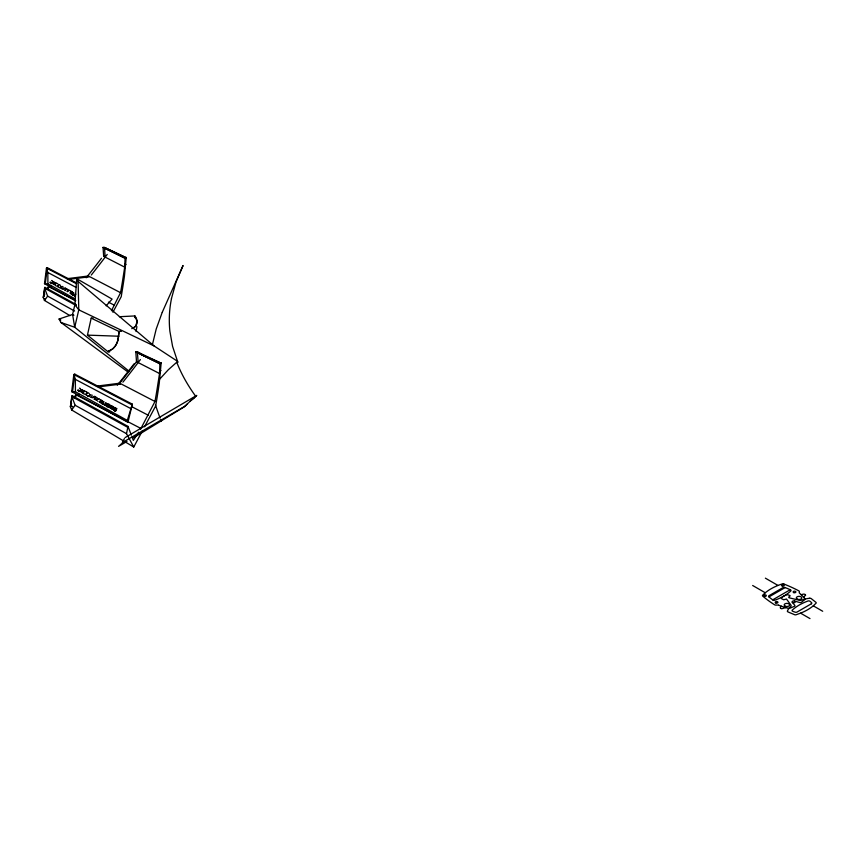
<?xml version="1.0" encoding="UTF-8"?>
<svg xmlns="http://www.w3.org/2000/svg" width="866" height="866" viewBox="0 0 866 866"><rect width="100%" height="100%" fill="white"/><g stroke="black" fill="none" stroke-linecap="round" stroke-linejoin="round"><path stroke-width="1.3" d="M109.603 351.672A28.881 18.392 5.7 0 1 107.849 351.628L87.444 335.12L91.19 318.158L118.999 331.483L118.978 332.371M111.411 310.753L120.547 292.676A159.117 33.622 -81.2 0 0 122.366 282.121L124.715 267.15L103.682 256.379L103.043 247.405L104.483 247.438L126.209 257.711L124.423 276.265A163.923 34.64 -81.2 0 1 122.496 288.941L121.208 296.724L112.905 312.247M144.546 426.786L155.696 405.905L157.103 397.386A179.511 37.931 -81.2 0 0 159.225 383.497L161.184 362.832L159.918 363.698L159.539 373.527L156.973 389.916A174.25 36.827 -81.2 0 1 154.982 401.478L140.541 429.255M124.715 267.15L125.05 258.241L126.219 257.386M121.11 331.245L118.999 331.483L118.371 337.967M118.967 332.598L117.776 340.49A40.583 21.715 63.8 0 1 115.319 345.924L112.612 348.966L107.849 351.628L109.722 351.661M106.15 305.828L112.093 299.106L76.728 278.69L74.866 304.691L72.592 314.466L74.714 327.251L129.272 371.373M47.197 289.298A203.283 88.429 10 0 1 48.323 287.523L48.453 286.57A139.101 68.988 1.6 0 1 49.351 286.072M74.649 397.775A222.616 96.83 10 0 1 75.883 395.827L76.024 394.788A152.319 75.548 1.6 0 1 77.02 394.236M76.868 283.128L47.284 267.702L45.411 282.814L44.491 283.702L75.504 300.621M74.747 374.123L72.701 390.674L71.694 391.649L127.941 422.316L132.346 404.162L74.747 374.123L73.848 374.534L71.694 391.649L75.439 391.778L127.313 420.421L127.941 422.316M69.951 315.635L44.502 300.448L43.3 297.568L44.924 287.35L76.219 304.594M142.5 430.662L133.743 447.018L71.694 409.986L70.384 406.825L72.159 395.632L128.006 426.418L131.351 435.122M134.609 317.595L134.836 315.949L119.378 316.718M136.103 331.548L136.915 326.634M128.006 426.418L126.501 433.66L128.309 436.984M95.477 399.919L95.606 399.215M152.384 344.755L156.205 329.048L162.159 312.518M113.478 410.019L113.814 408.33M118.339 338.173L118.068 339.375M113.911 409.369L114.28 407.507M95.249 399.41L95.368 398.858M171.457 298.564L176.004 282.089L183.062 265.526L162.256 312.29M805.412 595.31L803.637 597.269M67.862 289.439L67.158 291.463M97.284 397.927L96.516 400.146M62.59 289.147L63.175 286.873M91.504 397.613L92.153 395.113M67.938 290.218L67.764 290.879L68.717 290.262M97.457 398.414L97.176 399.507L98.226 398.836M61.973 288.908L60.88 288.042M90.833 397.342L89.631 396.401M132.346 404.162L127.313 420.421M44.924 287.35L44.577 288.172L47.641 296.14L44.502 300.448L44.675 299.885M72.159 395.632L71.781 396.541L75.136 405.266L71.694 409.986L71.9 409.369M44.502 300.448L44.956 298.932M71.694 409.986L72.203 408.33M44.707 299.712L44.924 298.976M71.921 409.174L72.17 408.373M72.755 406.663L70.806 405.569L71.423 403.848A222.616 96.83 10 0 0 70.417 406.836L71.781 396.541L127.594 427.263M122.647 442.017L122.452 442.548L185.064 406.165M72.062 294.635L72.939 292.405M101.874 403.621L102.848 401.175M71.878 294.364L70.904 293.812M101.679 403.329L100.608 402.712M122.896 441.444L123.167 440.848M123.394 440.404L124.412 438.629M76.024 394.788L74.097 397.992A219.986 94.015 6.3 0 1 75.992 394.777L141.028 428.518M137.651 433.725L133.321 440.415L132.011 436.875M138.138 432.978L138.614 432.231M60.717 286.614L59.949 287.501M58.087 285.163L57.546 285.856M86.557 393.272L85.983 393.998M52.35 283.637L53.681 281.851M53.01 283.767L53.703 283.399L53.822 284.568M80.289 391.573L81.75 389.624M80.906 391.876L81.772 391.313L81.913 392.601M54.287 282.056L53.67 282.89L55.153 282.565M57.654 286.484L58.975 284.719M82.422 389.852L81.74 390.75L83.363 390.393M86.102 394.69L87.553 392.763M64.409 288.887L65.08 288.324M93.496 397.332L93.539 397.278A1.353 1.018 -41.3 0 1 94.221 396.65M64.993 290.532L66.303 288.8M65.242 290.608L65.675 290.034M67.31 291.68L69.269 290.207M94.134 399.129L95.574 397.234M94.405 399.215L94.892 398.587M96.678 400.384L98.821 398.771M70.124 292.968L70.796 291.377M70.233 293.228L71.77 291.918M99.752 401.792L100.499 400.049M99.666 402.354L101.56 400.644M103.768 401.672L102.242 403.675M72.484 294.559L73.664 293.022M73.891 293.141L72.712 294.678L73.458 295.09M74.379 295.598L75.558 294.061M75.775 294.18L74.606 295.717L75.31 296.118M103.877 401.976L102.589 403.664L103.411 404.119M104.31 404.812L105.923 402.712M105.955 403.123L104.656 404.812L105.446 405.245M107.86 406.511L108.51 405.678M105.717 405.569L107.265 403.545M105.912 405.753L107.471 403.718M107.297 405.191L108.012 404.454M107.59 406.435L107.752 405.537M108.207 406.868L109.69 404.931M108.38 407.096L109.116 406.132L110.058 406.641L109.311 407.615M109.982 404.996L109.322 405.862L110.263 406.381L110.945 405.494M109.603 407.68L111.14 405.689M110.686 408.438L112.179 406.5L112.786 406.836M110.783 407.875L111.53 406.143M111.736 408.784L113.24 406.836M111.876 409.044L113.446 407.02M112.428 409.261L113.976 407.247M115.763 410.863L116.401 410.029M112.764 409.272L113.933 407.756M113.868 409.596L115.189 407.875M113.836 410.073L115.384 408.07M115.33 409.369L115.373 409.315A1.613 1.212 -40.1 0 1 115.882 408.795M115.481 410.787L115.643 409.889M158.879 380.012L168.285 369.782L177.682 361.414L154.04 345.913L78.113 281.407L76.728 278.69M184.588 406.652L139.426 434.212M184.978 406.251L185.746 405.483M185.227 406.002L185.941 405.288M185.703 405.515L188.42 402.906M186.677 404.574L187.24 404.032M781.327 606.178L780.363 607.358A1.894 1.093 0 0 0 780.353 607.856A1.678 0.974 0 0 0 781.37 608.592M189.145 402.225L190.293 401.164M190.141 401.304L192.295 399.345M191.245 400.298L191.916 399.691M192.263 399.378L192.977 398.739M192.772 398.923L193.345 398.414M193.464 398.306L193.053 398.663L193.713 398.079M193.248 398.49L194.081 397.754M193.529 398.241L194.698 397.202M194.103 397.732L194.958 396.974M194.677 397.223L196.755 395.394L196.301 395.784M123.751 441.822L118.566 446.369L126.999 441.454M70.763 293.596L72.549 292.199M100.315 402.603L102.415 400.947M133.256 327.922C138.224 325.789 137.943 319.489 134.836 315.949L137.164 321.459L135.626 326.049A12.243 5.889 -7.2 0 1 133.202 327.954L131.751 328.69M62.287 286.43L59.96 287.923M88.635 396.271L90.984 394.755M84.608 391.194L83.721 392.092A6.159 4.666 -41.9 0 0 83.407 392.558M125.072 437.611L196.246 395.654M133.386 437.731L134.057 437.341M134.728 436.951L135.399 436.561M136.07 436.172L137.413 435.382M138.084 434.992L138.755 434.602M768.965 596.901L785.126 587.57M772.699 599.846L790.236 589.724M56.29 283.29L55.478 284.113A5.629 4.265 -41.9 0 0 55.197 284.535M47.284 267.702L46.472 268.07L44.491 283.702L47.911 283.821L74.563 298.532M107.849 351.628L112.483 349.063A41.795 22.375 63.6 0 0 118.144 339.45M785.754 607.596L782.193 608.625A1.851 1.072 0 0 1 781.771 608.614A2.187 1.267 0 0 1 781.392 608.56M801.191 594.704L803.388 594.141A1.894 1.093 0 0 1 804.103 594.152A1.678 0.974 0 0 1 805.369 594.736A2.187 1.267 0 0 1 805.412 594.964M128.211 372.163L60.956 322.488L59.072 319.034L72.592 314.466L73.924 315.235M55.998 282.933L54.385 283.258L54.569 284.86M84.294 390.815L82.519 391.161L82.714 392.915M67.05 278.7L88.375 275.983L120.547 292.676M96.386 386.171L119.746 383.205L154.971 401.478M68.739 279.372L89.046 276.839L88.375 275.983M98.237 386.907L120.482 384.136L119.746 383.205L136.503 361.728L135.81 351.899L137.391 351.932L161.173 363.19L141.158 354.497M69.496 290.446L70.059 290.575M99.07 399.031L99.687 399.172M120.894 331.277L118.999 331.483M103.682 256.379L105.392 256.282M91.19 318.158L93.008 318.071M118.978 336.235L87.444 335.12M51.559 280.497L52.523 280.898M79.434 388.141L80.484 388.574M126.209 257.711L104.483 247.438L105.111 256.228M85.193 394.398L83.796 393.727M794.306 601.015L799.61 602.465A1.559 0.898 0 0 0 801.515 602.227L804.795 599.608A1.559 0.898 0 0 0 804.904 598.742A76.836 44.361 0 0 0 799.524 593.156A1.559 0.898 0 0 1 799.253 592.571A16.248 9.385 0 0 0 799.286 592.376L799.34 591.586A1.559 0.898 0 0 0 798.842 590.861A127.107 73.383 0 0 0 783.795 583.998M59.343 287.599L57.686 286.743M60.956 322.488L74.714 327.251L78.784 309.844L78.113 281.407M56.82 283.312L57.903 283.875M85.193 391.215L86.373 391.833M56.55 286.126L55.521 285.585M66.455 288.627L67.147 288.995M95.736 397.05L96.505 397.451M87.683 395.805L86.135 394.972M124.985 264.054L126.014 264.52M159.842 370.139L160.957 370.648M51.256 283.236L49.892 282.446M79.152 391.161L77.659 390.306M154.04 345.913L78.784 309.844L74.866 304.691L76.208 305.471M159.539 373.527L136.503 361.728L138.073 361.566L137.391 351.932L140.14 353.523M108.412 302.137L114.399 305.243M75.753 300.74L48.453 286.57A200.89 85.853 6.3 0 0 47.013 288.908M131.48 406.533L148.248 415.236M76.284 283.637L46.472 268.07L47.836 272.509L47.911 283.821M131.903 404.823L73.848 374.534L75.353 379.384L75.439 391.778M47.836 272.509L76.186 287.436M75.353 379.384L130.549 408.46M59.072 319.034L60.847 319.976M51.235 282.576L50.325 282.045M79.044 390.404L78.113 389.852M75.396 305.135L44.577 288.172L43.3 297.568A203.283 88.429 10 0 1 44.61 294.267M59.267 284.665L60.577 285.401M70.904 291.084L72.04 291.712M72.322 294.819L73.069 295.219M74.216 295.858L74.952 296.269M47.641 296.14L74.606 311.046M87.877 392.709L89.306 393.51M100.608 399.735L101.852 400.417M111.649 405.818L112.883 406.5M102.166 403.816L102.978 404.26M104.234 404.952L105.046 405.407M75.136 405.266L126.501 433.66M765.371 578.163L777.96 585.427M813.282 605.821L822.7 611.266M752.662 585.492L765.263 592.766M800.574 613.16L809.991 618.595M52.436 281.493L53.043 281.851M80.386 389.235L81.047 389.624M792.249 602.206L794.761 605.258A1.559 0.898 0 0 1 794.349 606.362L789.814 608.257A1.559 0.898 0 0 1 788.309 608.322A76.836 44.361 0 0 1 778.642 605.215M128.763 437.817L133.743 447.018M161.433 421.396L160.73 419.761M160.058 418.137L155.415 404.985M177.898 362.464L172.583 346.378L169.877 331.213A505.852 232.315 6.3 0 1 171.49 298.575M195.142 395.513A447.906 205.274 6.6 0 1 176.837 362.464M63.683 289.385A1.277 0.963 -41.4 0 1 63.976 288.898M64.246 288.432A1.256 0.942 -41.3 0 1 65.675 288.097M52.512 283.139A1.245 0.942 -42.2 0 1 52.025 283.453M51.614 283.539A1.245 0.942 -42.2 0 1 51.191 283.474M101.484 258.263A179.489 26.413 -49.2 0 1 86.167 277.791M107.232 254.431A180.334 29.769 -48.8 0 1 91.266 275.042M43.711 296.421A200.89 85.853 6.3 0 1 44.653 293.834M48.355 287.534A141.699 66.79 -0.2 0 1 51.116 286.04M134.1 363.785A196.55 28.924 -49.2 0 1 117.321 385.175M70.839 405.58A219.986 94.015 6.3 0 1 71.586 403.437M75.916 395.838A155.166 73.145 -0.2 0 1 78.936 394.214M140.4 359.585A197.48 32.605 -48.8 0 1 122.918 382.155M98.042 401.564A1.169 0.877 -41 0 1 97.847 401.402M92.705 397.873A1.396 1.061 -41.4 0 1 93.019 397.332M93.322 396.823A1.375 1.039 -41.3 0 1 94.892 396.466M80.462 391.01A1.364 1.028 -42.2 0 1 80.137 391.259M79.726 391.443A1.364 1.028 -42.2 0 1 79.023 391.41M86.687 391.822A1.353 1.028 -41.7 0 1 86.914 392.06M83.45 393.662A1.31 0.996 -42 0 1 83.255 393.467M83.114 393.067A1.31 0.996 -42 0 1 83.125 392.774M89.761 394.593A1.494 1.126 -41.5 0 1 89.609 394.874M89.209 395.513A1.515 1.147 -41.7 0 1 88.559 395.968M88.094 396.087A1.515 1.147 -41.7 0 1 87.574 396.033M116.39 408.795A1.375 1.039 -40 0 1 116.726 409.066M114.907 410.733A1.212 0.909 -40.1 0 1 115.048 409.51M115.535 411.134A2.154 1.624 -40 0 1 115.232 411.047M114.745 411.144A1.613 1.212 -40.1 0 1 114.832 409.337M115.026 408.99A1.526 1.147 -40.1 0 1 116.802 408.427M106.886 406.154A1.31 0.985 -40.5 0 1 107.113 405.136M107.633 406.782A2.23 1.678 -40.5 0 1 107.341 406.695M106.94 406.728A1.44 1.083 -40.5 0 1 106.702 406.5M106.55 405.851A1.44 1.083 -40.5 0 1 106.821 405.169M107.07 404.758A1.57 1.18 -40.5 0 1 107.839 404.119M108.531 403.957A1.57 1.18 -40.5 0 1 108.91 404M94.481 396.715A1.624 1.223 -41.2 0 1 94.892 396.974M787.465 611.06A1.559 0.898 0 0 0 788.038 611.948L794.566 614.687A1.559 0.898 0 0 0 796.19 614.719L800.769 613.074A49.459 28.556 0 0 0 813.152 605.94L815.988 603.288A1.559 0.898 0 0 0 815.924 602.346L811.182 598.579A1.559 0.898 0 0 0 809.645 598.254M787.443 611.05A24.594 14.192 0 0 1 790.788 606.362A2.338 1.353 0 0 0 790.95 605.118L786.49 599.023L783.73 599.759L781.825 598.828A1.559 0.898 0 0 1 781.597 597.724A14.473 8.357 0 0 1 783.762 596.111A50.044 28.892 0 0 0 790.777 591.002A1.559 0.898 0 0 0 790.452 589.833A58.119 33.557 0 0 0 784.942 587.505A1.559 0.898 0 0 0 782.994 587.624L769.062 595.667A1.559 0.898 0 0 0 768.856 596.793A58.119 33.557 0 0 0 772.883 599.976A1.559 0.898 0 0 0 774.908 600.17A50.044 28.892 0 0 0 783.762 596.122A14.473 8.357 0 0 1 786.545 594.866A1.559 0.898 0 0 1 788.461 594.996C792.736 595.873 787.162 596.815 789.034 597.778L799.35 600.268A2.338 1.353 0 0 0 801.494 600.16A24.594 14.192 0 0 1 809.634 598.244M783.806 583.998A1.559 0.898 0 0 0 782.16 583.955L779.129 585.015A49.752 28.719 0 0 0 764.516 593.437L762.697 595.191A1.559 0.898 0 0 0 762.762 596.144A127.107 73.383 0 0 0 774.659 604.825A1.559 0.898 0 0 0 775.806 605.107L777.289 605.074A16.248 9.385 0 0 0 777.625 605.063A1.559 0.898 0 0 1 778.653 605.204M805.575 595.05A1.894 1.093 0 0 1 805.586 595.299M811.334 603.797L797.066 612.035A1.559 0.898 0 0 1 795.205 612.186A22.148 12.795 0 0 1 792.704 611.255A1.559 0.898 0 0 1 792.314 610.054A49.925 28.827 0 0 1 807.891 601.036A1.559 0.898 0 0 1 809.991 601.275A22.148 12.795 0 0 1 811.604 602.725A1.559 0.898 0 0 1 811.334 603.797M125.061 258.176L103.043 247.405L125.05 258.241M159.918 363.698L135.81 351.899L159.907 363.763M764.202 596.284A1.364 0.79 0 0 0 766.323 595.667A1.364 0.79 0 0 0 764.353 594.92A1.364 0.79 0 0 0 764.202 596.284M782.215 585.936A1.364 0.79 0 0 0 784.271 585.264A1.364 0.79 0 0 0 782.236 584.572A1.364 0.79 0 0 0 782.215 585.936M792.92 602.639A1.559 0.898 0 0 0 795.269 601.859A1.559 0.898 0 0 0 792.92 601.069A1.559 0.898 0 0 0 792.92 602.639M785.386 606.254A2.739 1.58 0 0 0 789.64 605.063A2.739 1.58 0 0 0 785.722 603.526A2.739 1.58 0 0 0 785.386 606.254M797.532 599.24A2.739 1.58 0 0 0 801.786 598.049A2.739 1.58 0 0 0 797.867 596.512A2.739 1.58 0 0 0 797.532 599.24M793.776 592.625A1.364 0.79 0 0 0 795.876 591.987A1.364 0.79 0 0 0 793.873 591.262A1.364 0.79 0 0 0 793.776 592.625M775.839 602.985A1.364 0.79 0 0 0 777.928 602.346A1.364 0.79 0 0 0 775.914 601.621A1.364 0.79 0 0 0 775.839 602.985"/></g></svg>
